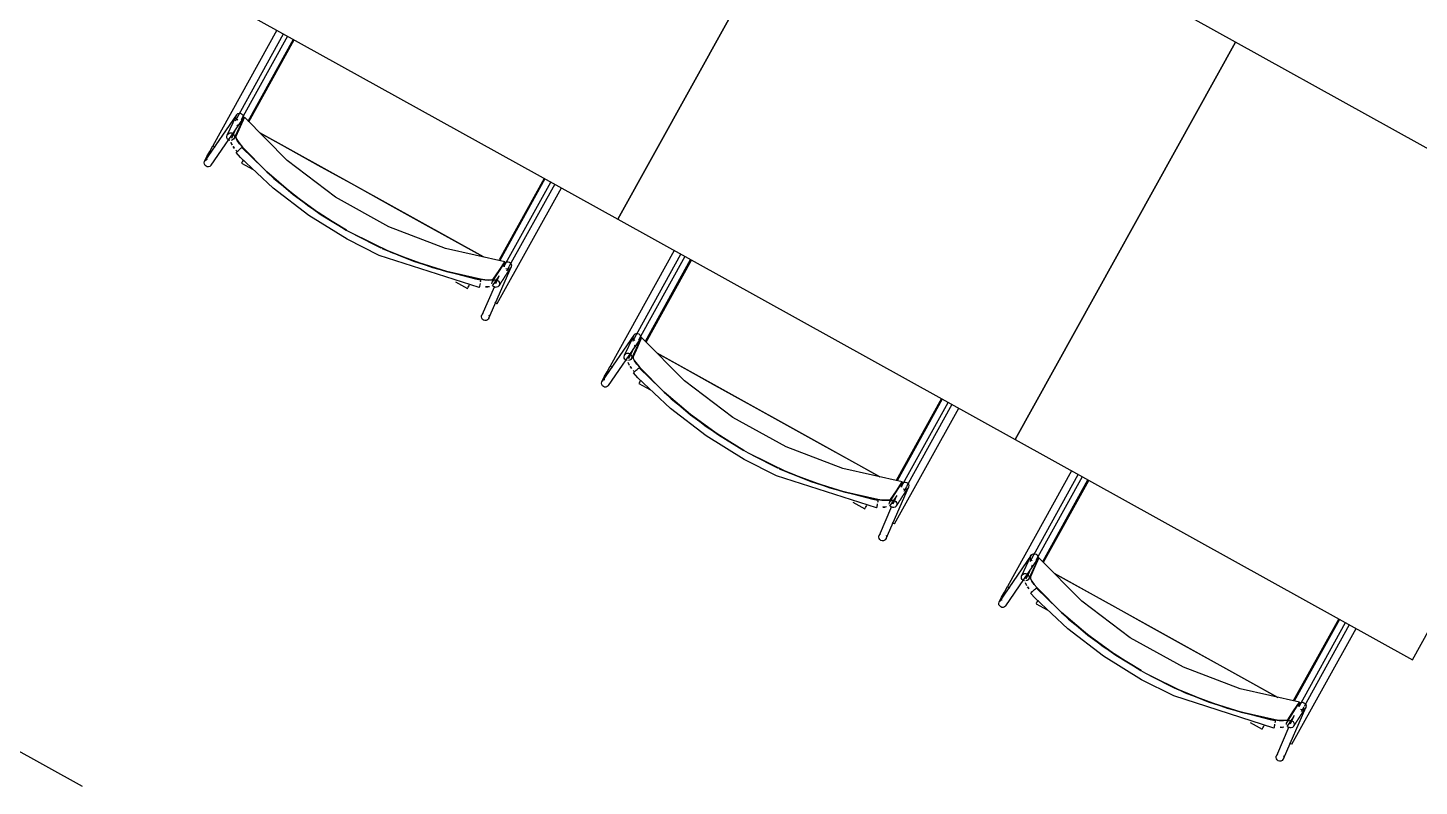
# Model space of a CAD drawing. Header units: metres. Extents: x 2.5 to 42.6, y 0.9 to 31.9.
# Drawn here: x 27.813 to 28.597, y 10.82 to 11.248 of the extents above; entities that cross this region are included whole.
import ezdxf

# ---------------------------------------------------------------- set-up
doc = ezdxf.new("R2010")
doc.units = ezdxf.units.M
doc.layers.add('ARREDI', color=9, linetype='Continuous')
doc.layers.add('PARETI_STRUTTURE', color=7, linetype='Continuous')

msp = doc.modelspace()

# ---------------------------------------------------------------- linework, layer by layer
at = {"layer": 'ARREDI'}
for points in [[(28.04556, 11.48764), (27.92149, 11.26379), (28.14533, 11.13972), (28.2694, 11.36357)], [(28.2694, 11.36357), (28.14533, 11.13972), (28.36918, 11.01565), (28.49325, 11.2395)], [(28.49325, 11.2395), (28.36918, 11.01565), (28.59302, 10.89158), (28.71709, 11.11543)]]:
    msp.add_lwpolyline(points, close=True, dxfattribs=at)
for points in [[(27.93701, 11.19503), (27.96251, 11.24105)], [(27.93115, 11.19549), (27.93058, 11.19599), (27.93021, 11.19664), (27.93009, 11.19737), (27.93024, 11.19811), (27.93046, 11.19854), (27.93046, 11.19855), (27.93062, 11.19875), (27.9312, 11.19921), (27.93191, 11.19944)], [(28.07511, 11.10597), (28.07842, 11.11087), (28.0817, 11.11579), (28.04831, 11.1233), (28.01628, 11.13549), (27.98631, 11.15212), (27.95899, 11.17281), (27.93492, 11.19715), (27.93249, 11.19176), (27.93009, 11.18636), (27.9302, 11.18548), (27.93097, 11.18397), (27.93229, 11.18209), (27.93388, 11.18022)], [(27.93191, 11.19945), (27.93266, 11.19943), (27.93336, 11.19916), (27.93393, 11.19866), (27.93429, 11.198), (27.93441, 11.19727), (27.93427, 11.19653)], [(27.93316, 11.19568), (27.93493, 11.19714)], [(27.92678, 11.18414), (27.92608, 11.18441), (27.92551, 11.18489), (27.92513, 11.18553), (27.92502, 11.18625), (27.92502, 11.18632), (27.92516, 11.18698), (27.92521, 11.18711), (27.92553, 11.1876), (27.92612, 11.18806), (27.92683, 11.18829)], [(27.92683, 11.18829), (27.92758, 11.18828), (27.92828, 11.18802), (27.92885, 11.18753), (27.92921, 11.18689), (27.92934, 11.18617), (27.92934, 11.18615), (27.9292, 11.18545), (27.92915, 11.18531), (27.92883, 11.18482), (27.92824, 11.18436), (27.92753, 11.18413)], [(27.92778, 11.18534), (27.92953, 11.18927), (27.93021, 11.19078)], [(27.93085, 11.19223), (27.93124, 11.1931)], [(27.94366, 11.18831), (27.95619, 11.18136), (27.97631, 11.17021), (27.99651, 11.15901), (28.01672, 11.14781), (28.03691, 11.13661), (28.05704, 11.12546), (28.06958, 11.11851)], [(28.06956, 11.11852), (27.94367, 11.1883)], [(27.91716, 11.18099), (27.91715, 11.181), (27.91719, 11.18097), (27.91745, 11.18082), (27.9179, 11.18057)], [(27.9179, 11.18058), (27.91848, 11.18026)], [(27.92722, 11.18302), (27.92797, 11.18155)], [(27.92801, 11.1815), (27.92725, 11.183)], [(27.92932, 11.17961), (27.92853, 11.18075)], [(27.92853, 11.18074), (27.92925, 11.1797)], [(27.93386, 11.18022), (27.93221, 11.18218), (27.93093, 11.18404), (27.93018, 11.18551), (27.93007, 11.18637)], [(27.93086, 11.17779), (27.93016, 11.17862)], [(27.93027, 11.17727), (27.93048, 11.17745), (27.93085, 11.1778), (27.93135, 11.17823), (27.93191, 11.17873), (27.93245, 11.17923)], [(27.93245, 11.17922), (27.93293, 11.17965), (27.93327, 11.17996), (27.93344, 11.18011)], [(27.99243, 11.13358), (27.97816, 11.14226), (27.96237, 11.15371), (27.94758, 11.16639), (27.93386, 11.18022)], [(27.93396, 11.18011), (27.94766, 11.16632), (27.96243, 11.15366), (27.97818, 11.14225), (27.99242, 11.13359)], [(27.91479, 11.16922), (27.91404, 11.16924), (27.91335, 11.16951), (27.91278, 11.17001), (27.9124, 11.17067), (27.91229, 11.1714), (27.91243, 11.17214), (27.91267, 11.17257), (27.91267, 11.17258), (27.91282, 11.17278), (27.9134, 11.17324), (27.91411, 11.17347)], [(27.91661, 11.1713), (27.91647, 11.17056), (27.91624, 11.17013), (27.91624, 11.17012), (27.91608, 11.16992), (27.9155, 11.16946), (27.91479, 11.16923)], [(27.93025, 11.17725), (27.93024, 11.17724)], [(27.93435, 11.17322), (27.93398, 11.17257), (27.93366, 11.172), (27.93343, 11.17157), (27.9333, 11.17134)], [(28.1043, 11.16246), (28.0788, 11.11645)], [(28.01194, 11.12352), (27.99732, 11.13087)], [(27.99734, 11.13086), (28.01189, 11.12354)], [(28.01247, 11.12328), (28.03025, 11.11607), (28.0488, 11.11025), (28.06776, 11.10595)], [(28.06791, 11.10592), (28.04892, 11.11022), (28.03032, 11.11604), (28.0125, 11.12327)], [(28.16085, 11.07096), (28.18635, 11.11698)], [(28.08129, 11.1128), (28.0817, 11.11578)], [(28.0817, 11.11579), (28.0813, 11.1128)], [(28.08152, 11.11492), (28.08206, 11.11543), (28.08276, 11.11572), (28.08351, 11.11575), (28.08423, 11.11554), (28.08483, 11.11508), (28.08525, 11.11446)], [(28.08524, 11.11446), (28.08542, 11.11374), (28.08533, 11.11299), (28.08524, 11.11277), (28.08524, 11.11275), (28.08499, 11.11234), (28.08445, 11.11182), (28.08376, 11.11153), (28.08301, 11.11149), (28.08228, 11.11171)], [(28.06067, 11.10075), (28.0608, 11.10098), (28.06103, 11.1014), (28.06135, 11.10198), (28.06171, 11.10262)], [(28.06768, 11.10348), (28.06755, 11.10274), (28.06744, 11.10209), (28.06736, 11.10159), (28.0673, 11.10131), (28.0673, 11.10127), (28.0673, 11.10128), (28.06735, 11.10152)], [(28.06803, 11.10551), (28.06799, 11.10529), (28.06791, 11.10483), (28.0678, 11.10421)], [(28.06791, 11.10592), (28.07032, 11.10558), (28.07261, 11.10547), (28.07431, 11.1056), (28.07511, 11.10597)], [(28.07514, 11.10596), (28.07436, 11.1056), (28.0727, 11.10545), (28.07044, 11.10556), (28.06791, 11.10592)], [(28.07296, 11.10171), (28.0721, 11.10164), (28.07085, 11.1017)], [(28.07086, 11.10169), (28.07216, 11.10163)], [(28.07439, 11.10335), (28.07448, 11.10409), (28.07471, 11.10462), (28.07481, 11.10474), (28.07532, 11.10524), (28.07534, 11.10524), (28.07602, 11.10552), (28.07675, 11.10555), (28.07746, 11.10533), (28.07807, 11.10487), (28.07848, 11.10424)], [(28.07838, 11.10779), (28.07788, 11.10704), (28.07456, 11.10214)], [(28.07848, 11.10424), (28.07866, 11.10351), (28.07858, 11.10278), (28.07834, 11.10225), (28.07825, 11.10211), (28.07777, 11.10165), (28.07772, 11.10163), (28.07704, 11.10135), (28.0763, 11.10132), (28.07558, 11.10154), (28.07498, 11.102)], [(28.07608, 11.0929), (28.07666, 11.09259)], [(28.07667, 11.09258), (28.07711, 11.09233), (28.07738, 11.09219)], [(28.06869, 11.08393), (28.0685, 11.08465), (28.0686, 11.0854), (28.06869, 11.08562), (28.06869, 11.08563), (28.06894, 11.08605), (28.06948, 11.08656)], [(28.07265, 11.0856), (28.07284, 11.08488), (28.07274, 11.08413), (28.07265, 11.08391), (28.07265, 11.08389), (28.0724, 11.08348), (28.07186, 11.08296), (28.07117, 11.08267), (28.07042, 11.08263), (28.0697, 11.08285), (28.0691, 11.08331), (28.06868, 11.08392)], [(28.07742, 11.09216), (28.07741, 11.09218)], [(28.29896, 10.9819), (28.30226, 10.9868), (28.30554, 10.99172), (28.27215, 10.99923), (28.24012, 11.01142), (28.21015, 11.02805), (28.18283, 11.04874), (28.15876, 11.07308), (28.15633, 11.06769), (28.15393, 11.06229), (28.15404, 11.06141), (28.15482, 11.0599), (28.15614, 11.05802), (28.15772, 11.05615)], [(28.15499, 11.07142), (28.15442, 11.07192), (28.15406, 11.07257), (28.15394, 11.07331), (28.15409, 11.07404), (28.15431, 11.07447), (28.15431, 11.07449), (28.15446, 11.07468), (28.15505, 11.07514), (28.15575, 11.07537)], [(28.1547, 11.06816), (28.15509, 11.06903)], [(28.15576, 11.07538), (28.15651, 11.07536), (28.1572, 11.07509), (28.15777, 11.07459), (28.15813, 11.07393), (28.15826, 11.0732), (28.15812, 11.07246)], [(28.15701, 11.07161), (28.15877, 11.07307)], [(28.15063, 11.06007), (28.14992, 11.06034), (28.14935, 11.06082), (28.14898, 11.06146), (28.14886, 11.06218), (28.14886, 11.06225), (28.149, 11.06291), (28.14906, 11.06305), (28.14938, 11.06353), (28.14996, 11.06399), (28.15067, 11.06423)], [(28.15067, 11.06422), (28.15142, 11.06421), (28.15213, 11.06395), (28.1527, 11.06346), (28.15306, 11.06282), (28.15318, 11.0621), (28.15318, 11.06209), (28.15305, 11.06138), (28.15299, 11.06124), (28.15267, 11.06075), (28.15209, 11.06029), (28.15138, 11.06006)], [(28.15162, 11.06127), (28.15337, 11.0652), (28.15405, 11.06671)], [(28.15771, 11.05615), (28.15605, 11.05811), (28.15478, 11.05997), (28.15403, 11.06144), (28.15391, 11.0623)], [(28.16751, 11.06424), (28.18004, 11.05729), (28.20016, 11.04614), (28.22035, 11.03495), (28.24056, 11.02374), (28.26076, 11.01254), (28.28088, 11.00139), (28.29304, 10.99467)], [(28.29303, 10.99466), (28.16751, 11.06423)], [(28.14101, 11.05692), (28.14099, 11.05693), (28.14103, 11.0569), (28.1413, 11.05675), (28.14174, 11.0565)], [(28.14175, 11.05651), (28.14233, 11.05619)], [(28.15106, 11.05895), (28.15181, 11.05748)], [(28.15185, 11.05743), (28.15109, 11.05893)], [(28.15237, 11.05667), (28.1531, 11.05563)], [(28.15317, 11.05554), (28.15238, 11.05668)], [(28.1547, 11.05372), (28.15401, 11.05455)], [(28.1541, 11.05318), (28.15408, 11.05317)], [(28.15411, 11.0532), (28.15432, 11.05338), (28.15469, 11.05373), (28.15519, 11.05416), (28.15575, 11.05466), (28.15629, 11.05516)], [(28.1563, 11.05515), (28.15677, 11.05558), (28.15712, 11.05589), (28.15728, 11.05604)], [(28.21627, 11.00951), (28.20201, 11.01819), (28.18622, 11.02964), (28.17143, 11.04232), (28.1577, 11.05615)], [(28.15781, 11.05604), (28.1715, 11.04225), (28.18628, 11.02959), (28.20203, 11.01818), (28.21626, 11.00952)], [(28.13864, 11.04515), (28.13789, 11.04517), (28.13719, 11.04544), (28.13662, 11.04594), (28.13625, 11.0466), (28.13614, 11.04733), (28.13628, 11.04807), (28.13651, 11.0485), (28.13651, 11.04851), (28.13667, 11.04871), (28.13725, 11.04917), (28.13796, 11.0494)], [(28.14045, 11.04723), (28.14032, 11.04649), (28.14008, 11.04606), (28.14008, 11.04605), (28.13993, 11.04585), (28.13934, 11.0454), (28.13864, 11.04516)], [(28.15819, 11.04915), (28.15783, 11.0485), (28.15751, 11.04793), (28.15727, 11.0475), (28.15715, 11.04727)], [(28.32815, 11.03839), (28.30265, 10.99238)], [(28.23578, 10.99945), (28.22117, 11.0068)], [(28.22118, 11.00679), (28.23574, 10.99947)], [(28.23631, 10.99921), (28.25409, 10.992), (28.27265, 10.98618), (28.29161, 10.98188)], [(28.29175, 10.98185), (28.27276, 10.98616), (28.25417, 10.99197), (28.23635, 10.9992)], [(28.30555, 10.99172), (28.30514, 10.98873), (28.30555, 10.99172)], [(28.30537, 10.99085), (28.30591, 10.99136), (28.3066, 10.99165), (28.30735, 10.99168), (28.30808, 10.99147), (28.30867, 10.99101), (28.30909, 10.99039)], [(28.3847, 10.9469), (28.4102, 10.99291)], [(28.30253, 10.98417), (28.30173, 10.98298), (28.29841, 10.97806)], [(28.30909, 10.99039), (28.30927, 10.98967), (28.30917, 10.98892), (28.30909, 10.9887), (28.30909, 10.98868), (28.30884, 10.98827), (28.3083, 10.98775), (28.3076, 10.98746), (28.30685, 10.98742), (28.30613, 10.98764)], [(28.28452, 10.97668), (28.28464, 10.97691), (28.28488, 10.97733), (28.2852, 10.97791), (28.28556, 10.97855)], [(28.29152, 10.97941), (28.2914, 10.97867), (28.29129, 10.97802), (28.2912, 10.97752), (28.29115, 10.97724), (28.29115, 10.9772), (28.29115, 10.97723), (28.29119, 10.97745)], [(28.29188, 10.98144), (28.29184, 10.98122), (28.29175, 10.98076), (28.29164, 10.98012)], [(28.29175, 10.98185), (28.29417, 10.98151), (28.29646, 10.9814), (28.29815, 10.98154), (28.29896, 10.9819)], [(28.29898, 10.98189), (28.2982, 10.98153), (28.29655, 10.98138), (28.29429, 10.98149), (28.29176, 10.98185)], [(28.2968, 10.97764), (28.29594, 10.97757), (28.29469, 10.97763)], [(28.2947, 10.97762), (28.29601, 10.97756)], [(28.29824, 10.97928), (28.29832, 10.98002), (28.29856, 10.98055), (28.29865, 10.98067), (28.29917, 10.98117), (28.29918, 10.98117), (28.29986, 10.98145), (28.3006, 10.98148), (28.30131, 10.98126), (28.30192, 10.9808), (28.30232, 10.98017)], [(28.30233, 10.98017), (28.30251, 10.97945), (28.30242, 10.97871), (28.30219, 10.97818), (28.30209, 10.97804), (28.30162, 10.97758), (28.30156, 10.97756), (28.30088, 10.97728), (28.30015, 10.97725), (28.29942, 10.97747), (28.29883, 10.97793)], [(28.29993, 10.96883), (28.30051, 10.96851)], [(28.30051, 10.96851), (28.30096, 10.96826), (28.30122, 10.96812)], [(28.30127, 10.96809), (28.30125, 10.96811)], [(28.29253, 10.95986), (28.29236, 10.96058), (28.29245, 10.96133), (28.29253, 10.96155), (28.29253, 10.96156), (28.29278, 10.96198), (28.29332, 10.9625)], [(28.2965, 10.96153), (28.29667, 10.96081), (28.29658, 10.96006), (28.2965, 10.95984), (28.2965, 10.95982), (28.29625, 10.95941), (28.29571, 10.95889), (28.29501, 10.9586), (28.29426, 10.95856), (28.29354, 10.95878), (28.29294, 10.95924), (28.29253, 10.95985)], [(28.37884, 10.94735), (28.37827, 10.94785), (28.3779, 10.9485), (28.37778, 10.94924), (28.37793, 10.94997), (28.37815, 10.9504), (28.37815, 10.95042), (28.37831, 10.95061), (28.37889, 10.95107), (28.3796, 10.9513)], [(28.3796, 10.95131), (28.38035, 10.95129), (28.38105, 10.95102), (28.38162, 10.95052), (28.38198, 10.94986), (28.3821, 10.94913), (28.38196, 10.94839)], [(28.5228, 10.85783), (28.52611, 10.86273), (28.52939, 10.86765), (28.496, 10.87516), (28.46397, 10.88735), (28.434, 10.90398), (28.40668, 10.92467), (28.38261, 10.94901), (28.38018, 10.94362), (28.37778, 10.93822), (28.37789, 10.93734), (28.37866, 10.93583), (28.37998, 10.93395), (28.38157, 10.93208)], [(28.37854, 10.94409), (28.37893, 10.94496)], [(28.38085, 10.94754), (28.38262, 10.949)], [(28.37447, 10.936), (28.37377, 10.93627), (28.3732, 10.93675), (28.37282, 10.93739), (28.37271, 10.93811), (28.37271, 10.93818), (28.37285, 10.93884), (28.3729, 10.93898), (28.37322, 10.93946), (28.37381, 10.93992), (28.37452, 10.94016)], [(28.37452, 10.94016), (28.37527, 10.94014), (28.37597, 10.93988), (28.37654, 10.93939), (28.3769, 10.93875), (28.37703, 10.93803), (28.37703, 10.93802), (28.37689, 10.93731), (28.37684, 10.93717), (28.37652, 10.93668), (28.37593, 10.93622), (28.37522, 10.93599)], [(28.37547, 10.9372), (28.37722, 10.94113), (28.3779, 10.94265)], [(28.38155, 10.93208), (28.3799, 10.93404), (28.37862, 10.9359), (28.37787, 10.93737), (28.37776, 10.93823)], [(28.39135, 10.94017), (28.40388, 10.93322), (28.424, 10.92207), (28.4442, 10.91088), (28.46441, 10.89967), (28.4846, 10.88847), (28.50473, 10.87732), (28.51727, 10.87038)], [(28.51725, 10.87038), (28.39136, 10.94016)], [(28.36485, 10.93285), (28.36484, 10.93286), (28.36488, 10.93284), (28.36514, 10.93268), (28.36559, 10.93243)], [(28.36559, 10.93244), (28.36617, 10.93212)], [(28.37491, 10.93489), (28.37566, 10.93341)], [(28.3757, 10.93336), (28.37494, 10.93486)], [(28.37701, 10.93147), (28.37622, 10.93261)], [(28.37622, 10.9326), (28.37694, 10.93156)], [(28.37794, 10.92911), (28.37793, 10.9291)], [(28.37796, 10.92913), (28.37817, 10.92931), (28.37854, 10.92966), (28.37904, 10.93009), (28.3796, 10.93059), (28.38014, 10.93109)], [(28.37869, 10.92948), (28.37826, 10.92999)], [(28.37826, 10.92999), (28.37859, 10.92958)], [(28.38014, 10.93108), (28.38061, 10.93151), (28.38096, 10.93182), (28.38113, 10.93197)], [(28.44012, 10.88544), (28.42585, 10.89412), (28.41006, 10.90557), (28.39527, 10.91825), (28.38155, 10.93208)], [(28.38165, 10.93197), (28.39535, 10.91818), (28.41012, 10.90552), (28.42587, 10.89411), (28.44011, 10.88545)], [(28.36248, 10.92108), (28.36173, 10.9211), (28.36104, 10.92138), (28.36047, 10.92188), (28.36009, 10.92253), (28.35998, 10.92326), (28.36012, 10.924), (28.36036, 10.92443), (28.36036, 10.92445), (28.36051, 10.92464), (28.36109, 10.9251), (28.3618, 10.92533)], [(28.3643, 10.92316), (28.36416, 10.92242), (28.36393, 10.92199), (28.36393, 10.92198), (28.36377, 10.92178), (28.36319, 10.92133), (28.36248, 10.92109)], [(28.38203, 10.92508), (28.38167, 10.92443), (28.38135, 10.92386), (28.38112, 10.92343), (28.38099, 10.92321)], [(28.55199, 10.91432), (28.52649, 10.86831)], [(28.45963, 10.87539), (28.44501, 10.88273)], [(28.44503, 10.88272), (28.45958, 10.8754)], [(28.46016, 10.87514), (28.47794, 10.86793), (28.49649, 10.86211), (28.51545, 10.85781)], [(28.5156, 10.85778), (28.49661, 10.86209), (28.47801, 10.86791), (28.46019, 10.87513)], [(28.52939, 10.86765), (28.52907, 10.86532), (28.52939, 10.86765)], [(28.52921, 10.86678), (28.52975, 10.86729), (28.53045, 10.86758), (28.5312, 10.86761), (28.53192, 10.8674), (28.53252, 10.86695), (28.53294, 10.86632)], [(28.53293, 10.86632), (28.53311, 10.8656), (28.53302, 10.86485), (28.53293, 10.86463), (28.53293, 10.86461), (28.53268, 10.8642), (28.53214, 10.86368), (28.53145, 10.86339), (28.5307, 10.86335), (28.52997, 10.86357)], [(28.51572, 10.85737), (28.51568, 10.85715), (28.5156, 10.85669), (28.51549, 10.85605)], [(28.5156, 10.85779), (28.51801, 10.85744), (28.5203, 10.85733), (28.522, 10.85747), (28.5228, 10.85783)], [(28.52283, 10.85782), (28.52205, 10.85746), (28.5204, 10.85731), (28.51813, 10.85742), (28.5156, 10.85778)], [(28.52208, 10.85521), (28.52217, 10.85595), (28.5224, 10.85648), (28.5225, 10.8566), (28.52301, 10.8571), (28.52303, 10.8571), (28.52371, 10.85738), (28.52445, 10.85741), (28.52515, 10.85719), (28.52576, 10.85673), (28.52617, 10.8561)], [(28.52638, 10.8601), (28.52557, 10.85891), (28.52225, 10.85399)], [(28.50836, 10.85261), (28.50849, 10.85284), (28.50872, 10.85326), (28.50904, 10.85384), (28.5094, 10.85448)], [(28.51537, 10.85534), (28.51524, 10.8546), (28.51513, 10.85395), (28.51505, 10.85345), (28.51499, 10.85317), (28.51499, 10.85313), (28.51499, 10.85316), (28.51504, 10.85338)], [(28.52065, 10.85357), (28.51979, 10.8535), (28.51854, 10.85356)], [(28.51855, 10.85355), (28.51985, 10.85349)], [(28.52617, 10.8561), (28.52635, 10.85538), (28.52627, 10.85464), (28.52603, 10.85411), (28.52594, 10.85397), (28.52546, 10.85351), (28.52541, 10.85349), (28.52473, 10.85321), (28.52399, 10.85318), (28.52327, 10.8534), (28.52267, 10.85386)], [(28.52377, 10.84476), (28.52435, 10.84445)], [(28.52436, 10.84444), (28.5248, 10.84419), (28.52507, 10.84405)], [(28.52511, 10.84402), (28.5251, 10.84404)], [(28.51638, 10.83579), (28.5162, 10.83651), (28.51629, 10.83726), (28.51638, 10.83748), (28.51638, 10.83749), (28.51663, 10.83791), (28.51717, 10.83843)], [(28.52035, 10.83746), (28.52051, 10.83674), (28.52043, 10.83599), (28.52035, 10.83577), (28.52035, 10.83575), (28.5201, 10.83534), (28.51955, 10.83482), (28.51886, 10.83453), (28.51811, 10.83449), (28.51739, 10.83471), (28.51679, 10.83517), (28.51637, 10.83578)]]:
    msp.add_lwpolyline(points, dxfattribs=at)
at = {"layer": 'PARETI_STRUTTURE'}
for points in [[(27.95327, 11.24617), (27.91715, 11.18099)], [(27.92994, 11.19514), (27.95706, 11.24407)], [(27.95922, 11.24287), (27.93328, 11.19607)], [(27.93742, 11.19461), (27.96301, 11.24078)], [(27.93047, 11.19855), (27.91266, 11.17257)], [(27.91624, 11.17013), (27.93405, 11.1961)], [(27.92521, 11.18711), (27.93024, 11.19775)], [(27.93415, 11.19589), (27.93409, 11.19577), (27.93404, 11.19566), (27.93398, 11.19553), (27.93393, 11.19542), (27.93387, 11.1953), (27.93381, 11.19519), (27.93376, 11.19506), (27.9337, 11.19495), (27.93365, 11.19482), (27.93359, 11.19471), (27.93354, 11.19459), (27.93348, 11.19448), (27.93343, 11.19435), (27.93337, 11.19423), (27.9333, 11.19412), (27.93325, 11.19399), (27.93319, 11.19388), (27.93313, 11.19376), (27.93308, 11.19364), (27.93302, 11.19352), (27.93297, 11.19341), (27.93291, 11.19328), (27.93286, 11.19317), (27.9328, 11.19305), (27.93275, 11.19294), (27.93269, 11.19281), (27.93263, 11.19269), (27.93258, 11.19257), (27.93252, 11.19245), (27.93247, 11.19234), (27.93241, 11.19221), (27.93236, 11.1921), (27.9323, 11.19198), (27.93225, 11.19187), (27.93219, 11.19174), (27.93213, 11.19163), (27.93208, 11.19151), (27.93202, 11.19139), (27.93197, 11.19127), (27.93191, 11.19114), (27.93186, 11.19103), (27.9318, 11.19091), (27.93173, 11.1908), (27.93168, 11.19067), (27.93162, 11.19056), (27.93156, 11.19044), (27.93151, 11.19032), (27.93145, 11.1902), (27.9314, 11.19009), (27.93134, 11.18996), (27.93129, 11.18985), (27.93123, 11.18973), (27.93118, 11.1896), (27.93112, 11.18949), (27.93106, 11.18937), (27.93101, 11.18926), (27.93095, 11.18913), (27.9309, 11.18902), (27.93084, 11.18889), (27.93079, 11.18878), (27.93073, 11.18866), (27.93068, 11.18855), (27.93062, 11.18842), (27.93056, 11.1883), (27.93051, 11.18819), (27.93045, 11.18806), (27.9304, 11.18795), (27.93034, 11.18782), (27.93029, 11.18771), (27.93023, 11.18759), (27.93018, 11.18748), (27.93011, 11.18735), (27.93005, 11.18724), (27.93, 11.18712), (27.92994, 11.18701), (27.92988, 11.18688), (27.92983, 11.18676), (27.92977, 11.18664), (27.92972, 11.18652), (27.92966, 11.18641), (27.92961, 11.18628), (27.92955, 11.18617), (27.9295, 11.18605), (27.92944, 11.18594), (27.92938, 11.18581), (27.92933, 11.1857), (27.92927, 11.18557), (27.92922, 11.18546), (27.92916, 11.18534), (27.92915, 11.18531)], [(27.92919, 11.18868), (27.9286, 11.18763)], [(27.91249, 11.17235), (27.9131, 11.17355), (27.91385, 11.17498), (27.9154, 11.17784), (27.91714, 11.18099)], [(27.93346, 11.18013), (27.9515, 11.16265), (27.97118, 11.14711), (27.99234, 11.13361), (27.99486, 11.1322)], [(27.99276, 11.12841), (27.97129, 11.14176), (27.95123, 11.15718), (27.93283, 11.1745), (27.93023, 11.17723)], [(27.93329, 11.17131), (27.93952, 11.16785)], [(28.07742, 11.09216), (28.11355, 11.15734)], [(28.10381, 11.16274), (28.07839, 11.11686)], [(28.08136, 11.1133), (28.1076, 11.16064)], [(28.10976, 11.15944), (28.08418, 11.11327)], [(27.99486, 11.1322), (28.01737, 11.12116), (28.04087, 11.11244), (28.06512, 11.10612), (28.06804, 11.10553)], [(28.0673, 11.10127), (28.01083, 11.11932), (27.99276, 11.12842)], [(28.17712, 11.1221), (28.14099, 11.05692)], [(28.15378, 11.07107), (28.18091, 11.12)], [(28.18307, 11.1188), (28.15712, 11.072)], [(28.16127, 11.07054), (28.18685, 11.11671)], [(28.07265, 11.0839), (28.08524, 11.11276)], [(28.07472, 11.10462), (28.08105, 11.11448)], [(28.08525, 11.11276), (28.08469, 11.11214), (28.08462, 11.11203), (28.08455, 11.11192), (28.08448, 11.11181), (28.08441, 11.1117), (28.08433, 11.11158), (28.08426, 11.11147), (28.08419, 11.11138), (28.08412, 11.11126), (28.08405, 11.11115), (28.08398, 11.11104), (28.08391, 11.11093), (28.08384, 11.11082), (28.08377, 11.11071), (28.0837, 11.1106), (28.08362, 11.11049), (28.08355, 11.11038), (28.08348, 11.11026), (28.08341, 11.11015), (28.08334, 11.11004), (28.08327, 11.10993), (28.0832, 11.10982), (28.08313, 11.10971), (28.08306, 11.1096), (28.08298, 11.10949), (28.08291, 11.10938), (28.08284, 11.10928), (28.08277, 11.10917), (28.0827, 11.10906), (28.08263, 11.10895), (28.08256, 11.10883), (28.0825, 11.10872), (28.08243, 11.10861), (28.08236, 11.1085), (28.08227, 11.10839), (28.0822, 11.10828), (28.08213, 11.10817), (28.08206, 11.10806), (28.082, 11.10795), (28.08193, 11.10783), (28.08186, 11.10772), (28.08179, 11.10761), (28.08172, 11.1075), (28.08165, 11.10739), (28.08156, 11.10728), (28.0815, 11.10718), (28.08143, 11.10707), (28.08136, 11.10696), (28.08129, 11.10685), (28.08122, 11.10674), (28.08115, 11.10663), (28.08108, 11.10651), (28.08101, 11.1064), (28.08094, 11.10629), (28.08086, 11.10618), (28.08079, 11.10607), (28.08072, 11.10596), (28.08065, 11.10585), (28.08058, 11.10574), (28.08051, 11.10563), (28.08044, 11.10551), (28.08037, 11.1054), (28.0803, 11.10529), (28.08022, 11.10518), (28.08015, 11.10508), (28.08008, 11.10497), (28.08001, 11.10486), (28.07994, 11.10475), (28.07987, 11.10464), (28.0798, 11.10453), (28.07973, 11.10442), (28.07966, 11.10431), (28.07959, 11.1042), (28.07951, 11.10408), (28.07944, 11.10397), (28.07937, 11.10386), (28.0793, 11.10375), (28.07923, 11.10364), (28.07916, 11.10353), (28.07909, 11.10342), (28.07902, 11.10331), (28.07895, 11.1032), (28.07888, 11.10308), (28.0788, 11.10299), (28.07873, 11.10288), (28.07866, 11.10276), (28.07859, 11.10265), (28.07852, 11.10254), (28.07845, 11.10243), (28.07838, 11.10232), (28.07833, 11.10225)], [(28.08127, 11.11449), (28.08084, 11.1135)], [(28.08406, 11.11307), (28.08263, 11.1105)], [(28.05397, 11.10442), (28.06065, 11.10071)], [(28.07578, 11.10189), (28.06868, 11.08562)], [(28.07829, 11.10765), (28.07643, 11.10338)], [(28.07698, 11.10539), (28.07748, 11.1063)], [(28.15431, 11.07448), (28.13651, 11.0485)], [(28.14008, 11.04606), (28.15789, 11.07203)], [(28.14906, 11.06305), (28.15409, 11.07368)], [(28.15799, 11.07182), (28.15794, 11.0717), (28.15788, 11.07159), (28.15783, 11.07146), (28.15777, 11.07135), (28.15772, 11.07123), (28.15766, 11.07112), (28.1576, 11.07099), (28.15755, 11.07088), (28.15749, 11.07075), (28.15744, 11.07064), (28.15738, 11.07052), (28.15733, 11.07041), (28.15727, 11.07028), (28.15722, 11.07016), (28.15715, 11.07005), (28.15709, 11.06992), (28.15704, 11.06981), (28.15698, 11.06969), (28.15692, 11.06957), (28.15687, 11.06945), (28.15681, 11.06934), (28.15676, 11.06921), (28.1567, 11.0691), (28.15665, 11.06898), (28.15659, 11.06887), (28.15654, 11.06874), (28.15648, 11.06862), (28.15642, 11.0685), (28.15637, 11.06838), (28.15631, 11.06827), (28.15626, 11.06814), (28.1562, 11.06803), (28.15615, 11.06791), (28.15609, 11.0678), (28.15604, 11.06767), (28.15598, 11.06756), (28.15592, 11.06744), (28.15587, 11.06732), (28.15581, 11.0672), (28.15576, 11.06707), (28.1557, 11.06696), (28.15565, 11.06684), (28.15559, 11.06673), (28.15552, 11.0666), (28.15547, 11.06649), (28.15541, 11.06637), (28.15535, 11.06625), (28.1553, 11.06613), (28.15524, 11.06602), (28.15519, 11.06589), (28.15513, 11.06578), (28.15508, 11.06566), (28.15502, 11.06553), (28.15497, 11.06542), (28.15491, 11.0653), (28.15485, 11.06519), (28.1548, 11.06506), (28.15474, 11.06495), (28.15469, 11.06482), (28.15463, 11.06471), (28.15458, 11.06459), (28.15452, 11.06448), (28.15447, 11.06435), (28.15441, 11.06423), (28.15435, 11.06412), (28.1543, 11.06399), (28.15424, 11.06388), (28.15419, 11.06375), (28.15413, 11.06364), (28.15408, 11.06352), (28.15402, 11.06341), (28.15395, 11.06328), (28.1539, 11.06317), (28.15384, 11.06305), (28.15379, 11.06294), (28.15373, 11.06281), (28.15367, 11.06269), (28.15362, 11.06257), (28.15356, 11.06245), (28.15351, 11.06234), (28.15345, 11.06221), (28.1534, 11.0621), (28.15334, 11.06198), (28.15329, 11.06187), (28.15323, 11.06174), (28.15317, 11.06163), (28.15312, 11.0615), (28.15306, 11.06139), (28.15301, 11.06127), (28.15299, 11.06124)], [(28.15336, 11.06521), (28.15244, 11.06357)], [(28.13633, 11.04828), (28.13694, 11.04948), (28.13769, 11.05091), (28.13925, 11.05377), (28.141, 11.05692)], [(28.2166, 11.00434), (28.19513, 11.01769), (28.17508, 11.03311), (28.15667, 11.05043), (28.15408, 11.05316)], [(28.15731, 11.05606), (28.17536, 11.03858), (28.19503, 11.02304), (28.21618, 11.00954), (28.21871, 11.00813)], [(28.15713, 11.04724), (28.16337, 11.04378)], [(28.32765, 11.03867), (28.30207, 10.9925)], [(28.30127, 10.96809), (28.33739, 11.03327)], [(28.30521, 10.98924), (28.33144, 11.03657)], [(28.3336, 11.03537), (28.30802, 10.9892)], [(28.2187, 11.00813), (28.24122, 10.99709), (28.26472, 10.98837), (28.28897, 10.98205), (28.29188, 10.98146)], [(28.29114, 10.9772), (28.23467, 10.99525), (28.2166, 11.00435)], [(28.30512, 10.99042), (28.30469, 10.98943)], [(28.40096, 10.99803), (28.36484, 10.93285)], [(28.37763, 10.947), (28.40475, 10.99593)], [(28.40687, 10.99466), (28.38097, 10.94792)], [(28.38511, 10.94647), (28.4107, 10.99264)], [(28.2965, 10.95983), (28.30908, 10.98869)], [(28.29856, 10.98055), (28.3049, 10.99041)], [(28.30213, 10.98358), (28.30027, 10.97931)], [(28.30909, 10.98869), (28.30854, 10.98807), (28.30847, 10.98796), (28.3084, 10.98785), (28.30833, 10.98774), (28.30826, 10.98763), (28.30817, 10.98751), (28.3081, 10.9874), (28.30804, 10.98731), (28.30797, 10.98719), (28.3079, 10.98708), (28.30783, 10.98697), (28.30776, 10.98686), (28.30769, 10.98675), (28.30762, 10.98664), (28.30755, 10.98653), (28.30747, 10.98642), (28.3074, 10.98631), (28.30733, 10.98619), (28.30726, 10.98608), (28.30719, 10.98597), (28.30712, 10.98586), (28.30705, 10.98575), (28.30698, 10.98564), (28.30691, 10.98553), (28.30683, 10.98542), (28.30676, 10.98531), (28.30669, 10.98521), (28.30662, 10.9851), (28.30655, 10.98499), (28.30648, 10.98488), (28.30641, 10.98476), (28.30634, 10.98465), (28.30627, 10.98454), (28.3062, 10.98443), (28.30612, 10.98432), (28.30605, 10.98421), (28.30598, 10.9841), (28.30591, 10.98399), (28.30584, 10.98388), (28.30577, 10.98376), (28.3057, 10.98365), (28.30563, 10.98354), (28.30556, 10.98343), (28.30549, 10.98332), (28.30541, 10.98321), (28.30534, 10.98311), (28.30527, 10.983), (28.3052, 10.98289), (28.30513, 10.98278), (28.30506, 10.98267), (28.30499, 10.98256), (28.30492, 10.98244), (28.30485, 10.98233), (28.30479, 10.98222), (28.3047, 10.98211), (28.30463, 10.982), (28.30456, 10.98189), (28.30449, 10.98178), (28.30442, 10.98167), (28.30435, 10.98156), (28.30429, 10.98144), (28.30422, 10.98133), (28.30415, 10.98122), (28.30406, 10.98111), (28.30399, 10.98101), (28.30392, 10.9809), (28.30385, 10.98079), (28.30379, 10.98068), (28.30372, 10.98057), (28.30365, 10.98046), (28.30358, 10.98035), (28.30351, 10.98024), (28.30344, 10.98013), (28.30335, 10.98001), (28.30329, 10.9799), (28.30322, 10.97979), (28.30315, 10.97968), (28.30308, 10.97957), (28.30301, 10.97946), (28.30294, 10.97935), (28.30287, 10.97924), (28.3028, 10.97913), (28.30273, 10.97901), (28.30265, 10.97892), (28.30258, 10.97881), (28.30251, 10.97869), (28.30244, 10.97858), (28.30237, 10.97847), (28.3023, 10.97836), (28.30223, 10.97825), (28.30217, 10.97818)], [(28.3079, 10.989), (28.30647, 10.98643)], [(28.27782, 10.98035), (28.2845, 10.97664)], [(28.29962, 10.97782), (28.29252, 10.96155)], [(28.30082, 10.98133), (28.30132, 10.98223)], [(27.56803, 10.97308), (27.84353, 10.82039)], [(28.37816, 10.9504), (28.36035, 10.92443)], [(28.36393, 10.92199), (28.38174, 10.94796)], [(28.3729, 10.93898), (28.37793, 10.94961)], [(28.38184, 10.94775), (28.38178, 10.94763), (28.38173, 10.94752), (28.38167, 10.94739), (28.38162, 10.94728), (28.38156, 10.94716), (28.3815, 10.94705), (28.38145, 10.94692), (28.38139, 10.94681), (28.38134, 10.94669), (28.38128, 10.94657), (28.38123, 10.94645), (28.38117, 10.94634), (28.38112, 10.94621), (28.38106, 10.94609), (28.38099, 10.94598), (28.38094, 10.94585), (28.38088, 10.94574), (28.38082, 10.94562), (28.38077, 10.9455), (28.38071, 10.94538), (28.38066, 10.94527), (28.3806, 10.94514), (28.38055, 10.94503), (28.38049, 10.94491), (28.38044, 10.9448), (28.38038, 10.94467), (28.38032, 10.94455), (28.38027, 10.94444), (28.38021, 10.94431), (28.38016, 10.9442), (28.3801, 10.94407), (28.38005, 10.94396), (28.37999, 10.94384), (28.37994, 10.94373), (28.37988, 10.9436), (28.37982, 10.94349), (28.37977, 10.94337), (28.37971, 10.94325), (28.37966, 10.94313), (28.3796, 10.943), (28.37955, 10.94289), (28.37949, 10.94277), (28.37942, 10.94266), (28.37937, 10.94253), (28.37931, 10.94242), (28.37925, 10.9423), (28.3792, 10.94219), (28.37914, 10.94206), (28.37909, 10.94195), (28.37903, 10.94182), (28.37898, 10.94171), (28.37892, 10.94159), (28.37887, 10.94146), (28.37881, 10.94135), (28.37875, 10.94123), (28.3787, 10.94112), (28.37864, 10.94099), (28.37859, 10.94088), (28.37853, 10.94075), (28.37848, 10.94064), (28.37842, 10.94052), (28.37837, 10.94041), (28.37831, 10.94028), (28.37825, 10.94016), (28.3782, 10.94005), (28.37814, 10.93992), (28.37809, 10.93981), (28.37803, 10.93969), (28.37798, 10.93957), (28.37792, 10.93945), (28.37787, 10.93934), (28.3778, 10.93921), (28.37774, 10.9391), (28.37769, 10.93898), (28.37763, 10.93887), (28.37757, 10.93874), (28.37752, 10.93862), (28.37746, 10.9385), (28.37741, 10.93838), (28.37735, 10.93827), (28.3773, 10.93814), (28.37724, 10.93803), (28.37719, 10.93791), (28.37713, 10.9378), (28.37707, 10.93767), (28.37702, 10.93756), (28.37696, 10.93744), (28.37691, 10.93732), (28.37685, 10.9372), (28.37684, 10.93717)], [(28.3772, 10.94114), (28.37629, 10.9395)], [(28.36018, 10.92421), (28.36079, 10.92541), (28.36154, 10.92684), (28.3631, 10.9297), (28.36483, 10.93285)], [(28.44045, 10.88027), (28.41898, 10.89362), (28.39892, 10.90904), (28.38052, 10.92636), (28.37792, 10.92909)], [(28.38115, 10.93199), (28.39921, 10.91451), (28.41887, 10.89897), (28.44003, 10.88547), (28.44255, 10.88406)], [(28.38098, 10.92317), (28.38721, 10.91971)], [(28.5515, 10.9146), (28.52591, 10.86843)], [(28.52913, 10.86531), (28.55529, 10.91249)], [(28.52511, 10.84402), (28.56124, 10.9092)], [(28.55745, 10.9113), (28.53196, 10.86531)], [(28.44255, 10.88406), (28.46506, 10.87302), (28.48856, 10.8643), (28.51281, 10.85798), (28.51573, 10.8574)], [(28.51499, 10.85313), (28.45852, 10.87118), (28.44045, 10.88028)], [(28.52241, 10.85648), (28.52874, 10.86634)], [(28.52896, 10.86635), (28.5285, 10.86531)], [(28.52035, 10.83576), (28.53293, 10.86462)], [(28.52598, 10.85951), (28.52412, 10.85524)], [(28.52467, 10.85726), (28.52517, 10.85816)], [(28.53294, 10.86463), (28.53238, 10.864), (28.53231, 10.86389), (28.53224, 10.86378), (28.53217, 10.86367), (28.5321, 10.86356), (28.53202, 10.86345), (28.53195, 10.86333), (28.53188, 10.86324), (28.53181, 10.86313), (28.53174, 10.86301), (28.53167, 10.8629), (28.5316, 10.86279), (28.53153, 10.86268), (28.53146, 10.86257), (28.53139, 10.86246), (28.53131, 10.86235), (28.53124, 10.86224), (28.53117, 10.86213), (28.5311, 10.86201), (28.53103, 10.8619), (28.53096, 10.86179), (28.53089, 10.86168), (28.53082, 10.86157), (28.53075, 10.86146), (28.53067, 10.86135), (28.5306, 10.86124), (28.53053, 10.86114), (28.53046, 10.86103), (28.53039, 10.86092), (28.53032, 10.86081), (28.53025, 10.8607), (28.53019, 10.86058), (28.53012, 10.86047), (28.53005, 10.86036), (28.52996, 10.86025), (28.52989, 10.86014), (28.52982, 10.86003), (28.52975, 10.85992), (28.52969, 10.85981), (28.52962, 10.8597), (28.52955, 10.85958), (28.52948, 10.85947), (28.52941, 10.85936), (28.52934, 10.85925), (28.52925, 10.85914), (28.52919, 10.85904), (28.52912, 10.85893), (28.52905, 10.85882), (28.52898, 10.85871), (28.52891, 10.8586), (28.52884, 10.85849), (28.52877, 10.85838), (28.5287, 10.85826), (28.52862, 10.85815), (28.52855, 10.85804), (28.52848, 10.85793), (28.52841, 10.85782), (28.52834, 10.85771), (28.52827, 10.8576), (28.5282, 10.85749), (28.52813, 10.85738), (28.52806, 10.85726), (28.52799, 10.85715), (28.52791, 10.85704), (28.52784, 10.85695), (28.52777, 10.85683), (28.5277, 10.85672), (28.52763, 10.85661), (28.52756, 10.8565), (28.52749, 10.85639), (28.52742, 10.85628), (28.52735, 10.85617), (28.52728, 10.85606), (28.5272, 10.85595), (28.52713, 10.85583), (28.52706, 10.85572), (28.52699, 10.85561), (28.52692, 10.8555), (28.52685, 10.85539), (28.52678, 10.85528), (28.52671, 10.85517), (28.52664, 10.85506), (28.52657, 10.85495), (28.52649, 10.85485), (28.52642, 10.85474), (28.52635, 10.85463), (28.52628, 10.85451), (28.52621, 10.8544), (28.52614, 10.85429), (28.52607, 10.85418), (28.52602, 10.85411)], [(28.53175, 10.86493), (28.53032, 10.86236)], [(28.50166, 10.85628), (28.50834, 10.85257)], [(28.52347, 10.85375), (28.51637, 10.83748)]]:
    msp.add_lwpolyline(points, dxfattribs=at)

doc.saveas('drawing.dxf')
